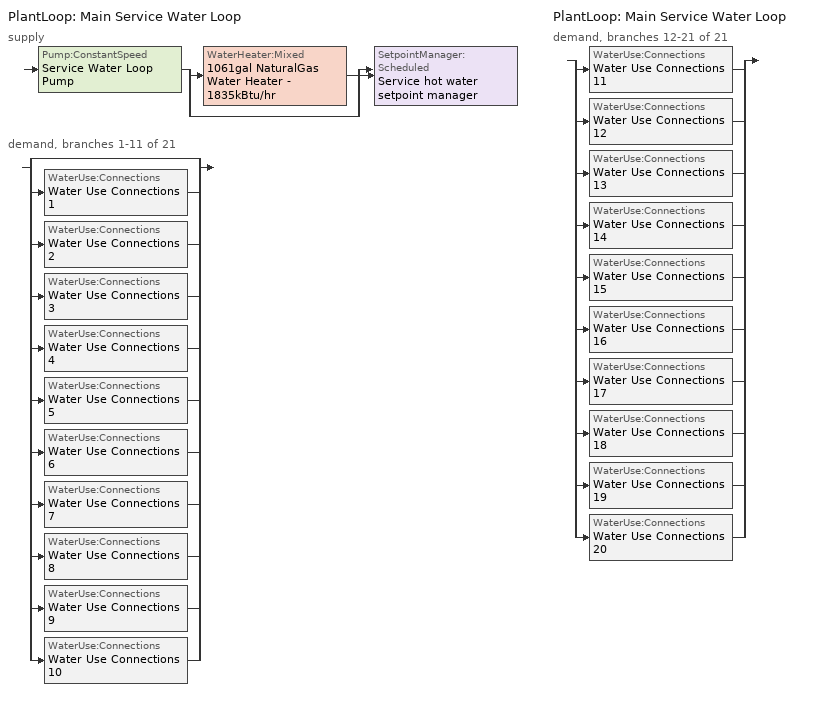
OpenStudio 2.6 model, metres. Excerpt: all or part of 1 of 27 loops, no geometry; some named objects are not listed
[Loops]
PlantLoop 'Main Service Water Loop'
 supply: Pump:ConstantSpeed 'Service Water Loop Pump' > split
  | WaterHeater:Mixed '1061gal NaturalGas Water Heater - 1835kBtu/hr'
  | bypass
  join > SetpointManager:Scheduled 'Service hot water setpoint manager'
 demand, branches 1-11 of 21: split
  | bypass
  | WaterUse:Connections 'Water Use Connections 1'
  | WaterUse:Connections 'Water Use Connections 2'
  | WaterUse:Connections 'Water Use Connections 3'
  | WaterUse:Connections 'Water Use Connections 4'
  | WaterUse:Connections 'Water Use Connections 5'
  | WaterUse:Connections 'Water Use Connections 6'
  | WaterUse:Connections 'Water Use Connections 7'
  | WaterUse:Connections 'Water Use Connections 8'
  | WaterUse:Connections 'Water Use Connections 9'
  | WaterUse:Connections 'Water Use Connections 10'
PlantLoop 'Main Service Water Loop'
 demand, branches 12-21 of 21: split
  | WaterUse:Connections 'Water Use Connections 11'
  | WaterUse:Connections 'Water Use Connections 12'
  | WaterUse:Connections 'Water Use Connections 13'
  | WaterUse:Connections 'Water Use Connections 14'
  | WaterUse:Connections 'Water Use Connections 15'
  | WaterUse:Connections 'Water Use Connections 16'
  | WaterUse:Connections 'Water Use Connections 17'
  | WaterUse:Connections 'Water Use Connections 18'
  | WaterUse:Connections 'Water Use Connections 19'
  | WaterUse:Connections 'Water Use Connections 20'
[PlantLoop]
Main Service Water Loop: Glycol Concentration=0; Maximum Loop Temperature {C}=60; Minimum Loop Temperature {C}=10; Plant Loop Volume {m3}=Autocalculate; Load Distribution Scheme=Optimal
[Sizing:Plant]
Main Service Water Loop: Loop Type=Heating; Design Loop Exit Temperature {C}=60; Loop Design Temperature Difference {deltaC}=5; Sizing Option=NonCoincident; Zone Timesteps in Averaging Window=1; Coincident Sizing Factor Mode=None
[SetpointManager:Scheduled]
Service hot water setpoint manager: Control Variable=Temperature; Schedule=Service Water Loop Temp - 140F
[Pump:ConstantSpeed]
Service Water Loop Pump: Rated Flow Rate {m3/s}=autosize; Rated Pump Head {Pa}=49063.1; Rated Power Consumption {W}=autosize; Motor Efficiency=0.9; Fraction of Motor Inefficiencies to Fluid Stream=0; Pump Control Type=Intermittent; Design Power Sizing Method=PowerPerFlowPerPressure; Design Electric Power per Unit Flow Rate {W/(m3/s)}=348701.1; Design Shaft Power per Unit Flow Rate per Unit Head {W-s/m3-Pa}=1.28205
[WaterHeater:Mixed]
1061gal NaturalGas Water Heater - 1835kBtu/hr: Tank Volume {m3}=4.01779; Setpoint Temperature Schedule=Service Water Loop Temp - 140F; Deadband Temperature Difference {deltaC}=2; Maximum Temperature Limit {C}=82.2222; Heater Control Type=Cycle; Heater Maximum Capacity {W}=537800; Heater Fuel Type=NaturalGas; Heater Thermal Efficiency=0.8; Off Cycle Parasitic Fuel Consumption Rate {W}=20; Off Cycle Parasitic Fuel Type=NaturalGas; Off Cycle Parasitic Heat Fraction to Tank=0.8; On Cycle Parasitic Fuel Type=NaturalGas; Ambient Temperature Indicator=Schedule; Ambient Temperature Schedule=Water Heater Ambient Temp Schedule - 70F; Off Cycle Loss Coefficient to Ambient Temperature {W/K}=6; On Cycle Loss Coefficient to Ambient Temperature {W/K}=6; Use Side Effectiveness=1; Source Side Effectiveness=1; Use Side Design Flow Rate {m3/s}=autosize; Source Side Design Flow Rate {m3/s}=autosize; Indirect Water Heating Recovery Time {hr}=1.5; Source Side Flow Control Mode=IndirectHeatPrimarySetpoint
[WaterUse:Connections]
Name | Water Use Equipment Name 1
Water Use Connections 1 | Wholebuilding-automotive facility Service Water Use 0.72gal/min
Water Use Connections 2 | Wholebuilding-convention centre Service Water Use 0.6gal/min
Water Use Connections 3 | Wholebuilding-courthouse Service Water Use 0.64gal/min
Water Use Connections 4 | Wholebuilding-dining - bar/lounge Service Water Use 2.45gal/min
Water Use Connections 5 | Wholebuilding-dining - cafeteria Service Water Use 1.84gal/min
Water Use Connections 6 | Wholebuilding-dining - family Service Water Use 1.84gal/min
Water Use Connections 7 | Wholebuilding-dormitory Service Water Use 2.66gal/min
Water Use Connections 8 | Wholebuilding-exercise centre Service Water Use 1.44gal/min
Water Use Connections 9 | Wholebuilding-fire station Service Water Use 2.56gal/min
Water Use Connections 10 | Wholebuilding-gymnasium Service Water Use 1.92gal/min
Water Use Connections 11 | Wholebuilding-health-care clinic Service Water Use 0.72gal/min
Water Use Connections 12 | Wholebuilding-hospital Service Water Use 0.72gal/min
Water Use Connections 13 | Wholebuilding-hotel Service Water Use 3.19gal/min
Water Use Connections 14 | Wholebuilding-library Service Water Use 0.72gal/min
Water Use Connections 15 | Wholebuilding-manufacturing facility Service Water Use 0.64gal/min
Water Use Connections 16 | Wholebuilding-motel Service Water Use 3.19gal/min
Water Use Connections 17 | Wholebuilding-motion picture theatre Service Water Use 0.6gal/min
Water Use Connections 18 | Wholebuilding-multi-unit residential Service Water Use 1.33gal/min
Water Use Connections 19 | Wholebuilding-museum Service Water Use 0.48gal/min
Water Use Connections 20 | Wholebuilding-office Service Water Use 0.77gal/min
[WaterUse:Equipment:Definition]
Name | Peak Flow Rate {m3/s} | Target Temperature Schedule | Sensible Fraction Schedule | Latent Fraction Schedule
Wholebuilding-automotive facility Service Water Use Def 0.72gal/min | 4.5351e-05 | Schedule Ruleset 5 | Schedule Ruleset 3 | Schedule Ruleset 4
Wholebuilding-convention centre Service Water Use Def 0.6gal/min | 3.7796e-05 | Schedule Ruleset 8 | Schedule Ruleset 6 | Schedule Ruleset 7
Wholebuilding-courthouse Service Water Use Def 0.64gal/min | 4.03214e-05 | Schedule Ruleset 11 | Schedule Ruleset 9 | Schedule Ruleset 10
Wholebuilding-dining - bar/lounge Service Water Use Def 2.45gal/min | 0.000154551 | Schedule Ruleset 14 | Schedule Ruleset 12 | Schedule Ruleset 13
Wholebuilding-dining - cafeteria Service Water Use Def 1.84gal/min | 0.000115913 | Schedule Ruleset 17 | Schedule Ruleset 15 | Schedule Ruleset 16
Wholebuilding-dining - family Service Water Use Def 1.84gal/min | 0.000115913 | Schedule Ruleset 20 | Schedule Ruleset 18 | Schedule Ruleset 19
Wholebuilding-dormitory Service Water Use Def 2.66gal/min | 0.00016797 | Schedule Ruleset 23 | Schedule Ruleset 21 | Schedule Ruleset 22
Wholebuilding-exercise centre Service Water Use Def 1.44gal/min | 9.07019e-05 | Schedule Ruleset 26 | Schedule Ruleset 24 | Schedule Ruleset 25
Wholebuilding-fire station Service Water Use Def 2.56gal/min | 0.000161264 | Schedule Ruleset 29 | Schedule Ruleset 27 | Schedule Ruleset 28
Wholebuilding-gymnasium Service Water Use Def 1.92gal/min | 0.000120936 | Schedule Ruleset 32 | Schedule Ruleset 30 | Schedule Ruleset 31
Wholebuilding-health-care clinic Service Water Use Def 0.72gal/min | 4.5351e-05 | Schedule Ruleset 35 | Schedule Ruleset 33 | Schedule Ruleset 34
Wholebuilding-hospital Service Water Use Def 0.72gal/min | 4.5351e-05 | Schedule Ruleset 38 | Schedule Ruleset 36 | Schedule Ruleset 37
Wholebuilding-hotel Service Water Use Def 3.19gal/min | 0.000201565 | Schedule Ruleset 41 | Schedule Ruleset 39 | Schedule Ruleset 40
Wholebuilding-library Service Water Use Def 0.72gal/min | 4.5351e-05 | Schedule Ruleset 44 | Schedule Ruleset 42 | Schedule Ruleset 43
Wholebuilding-manufacturing facility Service Water Use Def 0.64gal/min | 4.03214e-05 | Schedule Ruleset 47 | Schedule Ruleset 45 | Schedule Ruleset 46
Wholebuilding-motel Service Water Use Def 3.19gal/min | 0.000201565 | Schedule Ruleset 50 | Schedule Ruleset 48 | Schedule Ruleset 49
Wholebuilding-motion picture theatre Service Water Use Def 0.6gal/min | 3.7796e-05 | Schedule Ruleset 53 | Schedule Ruleset 51 | Schedule Ruleset 52
Wholebuilding-multi-unit residential Service Water Use Def 1.33gal/min | 8.39958e-05 | Schedule Ruleset 56 | Schedule Ruleset 54 | Schedule Ruleset 55
Wholebuilding-museum Service Water Use Def 0.48gal/min | 3.0241e-05 | Schedule Ruleset 59 | Schedule Ruleset 57 | Schedule Ruleset 58
Wholebuilding-office Service Water Use Def 0.77gal/min | 4.83857e-05 | Schedule Ruleset 62 | Schedule Ruleset 60 | Schedule Ruleset 61
[WaterUse:Equipment]
Name | Water Use Equipment Definition | Space | Flow Rate Fraction Schedule
Wholebuilding-automotive facility Service Water Use 0.72gal/min | Wholebuilding-automotive facility Service Water Use Def 0.72gal/min | WholeBuilding-Automotive facility | NECB-E-Service Water Heating
Wholebuilding-convention centre Service Water Use 0.6gal/min | Wholebuilding-convention centre Service Water Use Def 0.6gal/min | WholeBuilding-Convention centre | NECB-C-Service Water Heating
Wholebuilding-courthouse Service Water Use 0.64gal/min | Wholebuilding-courthouse Service Water Use Def 0.64gal/min | WholeBuilding-Courthouse | NECB-A-Service Water Heating
Wholebuilding-dining - bar/lounge Service Water Use 2.45gal/min | Wholebuilding-dining - bar/lounge Service Water Use Def 2.45gal/min | WholeBuilding-Dining - bar/lounge | NECB-B-Service Water Heating
Wholebuilding-dining - cafeteria Service Water Use 1.84gal/min | Wholebuilding-dining - cafeteria Service Water Use Def 1.84gal/min | WholeBuilding-Dining - cafeteria | NECB-B-Service Water Heating
Wholebuilding-dining - family Service Water Use 1.84gal/min | Wholebuilding-dining - family Service Water Use Def 1.84gal/min | WholeBuilding-Dining - family | NECB-B-Service Water Heating
Wholebuilding-dormitory Service Water Use 2.66gal/min | Wholebuilding-dormitory Service Water Use Def 2.66gal/min | WholeBuilding-Dormitory | NECB-G-Service Water Heating
Wholebuilding-exercise centre Service Water Use 1.44gal/min | Wholebuilding-exercise centre Service Water Use Def 1.44gal/min | WholeBuilding-Exercise centre | NECB-B-Service Water Heating
Wholebuilding-fire station Service Water Use 2.56gal/min | Wholebuilding-fire station Service Water Use Def 2.56gal/min | WholeBuilding-Fire station | NECB-F-Service Water Heating
Wholebuilding-gymnasium Service Water Use 1.92gal/min | Wholebuilding-gymnasium Service Water Use Def 1.92gal/min | WholeBuilding-Gymnasium | NECB-B-Service Water Heating
Wholebuilding-health-care clinic Service Water Use 0.72gal/min | Wholebuilding-health-care clinic Service Water Use Def 0.72gal/min | WholeBuilding-Health-care clinic | NECB-A-Service Water Heating
Wholebuilding-hospital Service Water Use 0.72gal/min | Wholebuilding-hospital Service Water Use Def 0.72gal/min | WholeBuilding-Hospital | NECB-H-Service Water Heating
Wholebuilding-hotel Service Water Use 3.19gal/min | Wholebuilding-hotel Service Water Use Def 3.19gal/min | WholeBuilding-Hotel | NECB-F-Service Water Heating
Wholebuilding-library Service Water Use 0.72gal/min | Wholebuilding-library Service Water Use Def 0.72gal/min | WholeBuilding-Library | NECB-C-Service Water Heating
Wholebuilding-manufacturing facility Service Water Use 0.64gal/min | Wholebuilding-manufacturing facility Service Water Use Def 0.64gal/min | WholeBuilding-Manufacturing facility | NECB-A-Service Water Heating
Wholebuilding-motel Service Water Use 3.19gal/min | Wholebuilding-motel Service Water Use Def 3.19gal/min | WholeBuilding-Motel | NECB-F-Service Water Heating
Wholebuilding-motion picture theatre Service Water Use 0.6gal/min | Wholebuilding-motion picture theatre Service Water Use Def 0.6gal/min | WholeBuilding-Motion picture theatre | NECB-C-Service Water Heating
Wholebuilding-multi-unit residential Service Water Use 1.33gal/min | Wholebuilding-multi-unit residential Service Water Use Def 1.33gal/min | WholeBuilding-Multi-unit residential | NECB-G-Service Water Heating
Wholebuilding-museum Service Water Use 0.48gal/min | Wholebuilding-museum Service Water Use Def 0.48gal/min | WholeBuilding-Museum | NECB-C-Service Water Heating
Wholebuilding-office Service Water Use 0.77gal/min | Wholebuilding-office Service Water Use Def 0.77gal/min | WholeBuilding-Office | NECB-A-Service Water Heating
[Schedule:Ruleset]
Name | Default Day Schedule
Service Water Loop Temp - 140F | Service Water Loop Temp - 140F Default
Water Heater Ambient Temp Schedule - 70F | Water Heater Ambient Temp Schedule - 70F Default
Schedule Ruleset 3 | Schedule Day 16
Schedule Ruleset 4 | Schedule Day 17
Schedule Ruleset 5 | Schedule Day 18
NECB-E-Service Water Heating | NECB-E-Service Water Heating Default
Schedule Ruleset 6 | Schedule Day 19
Schedule Ruleset 7 | Schedule Day 20
Schedule Ruleset 8 | Schedule Day 21
NECB-C-Service Water Heating | NECB-C-Service Water Heating Default
Schedule Ruleset 9 | Schedule Day 22
Schedule Ruleset 10 | Schedule Day 23
Schedule Ruleset 11 | Schedule Day 24
NECB-A-Service Water Heating | NECB-A-Service Water Heating Default
Schedule Ruleset 12 | Schedule Day 25
Schedule Ruleset 13 | Schedule Day 26
Schedule Ruleset 14 | Schedule Day 27
NECB-B-Service Water Heating | NECB-B-Service Water Heating Default
Schedule Ruleset 15 | Schedule Day 28
Schedule Ruleset 16 | Schedule Day 29
Schedule Ruleset 17 | Schedule Day 30
Schedule Ruleset 18 | Schedule Day 31
Schedule Ruleset 19 | Schedule Day 32
Schedule Ruleset 20 | Schedule Day 33
Schedule Ruleset 21 | Schedule Day 34
Schedule Ruleset 22 | Schedule Day 35
Schedule Ruleset 23 | Schedule Day 36
NECB-G-Service Water Heating | NECB-G-Service Water Heating Default
Schedule Ruleset 24 | Schedule Day 37
Schedule Ruleset 25 | Schedule Day 38
Schedule Ruleset 26 | Schedule Day 39
Schedule Ruleset 27 | Schedule Day 40
Schedule Ruleset 28 | Schedule Day 41
Schedule Ruleset 29 | Schedule Day 42
NECB-F-Service Water Heating | NECB-F-Service Water Heating Default
Schedule Ruleset 30 | Schedule Day 43
Schedule Ruleset 31 | Schedule Day 44
Schedule Ruleset 32 | Schedule Day 45
Schedule Ruleset 33 | Schedule Day 46
Schedule Ruleset 34 | Schedule Day 47
Schedule Ruleset 35 | Schedule Day 48
Schedule Ruleset 36 | Schedule Day 49
Schedule Ruleset 37 | Schedule Day 50
Schedule Ruleset 38 | Schedule Day 51
NECB-H-Service Water Heating | NECB-H-Service Water Heating Default
Schedule Ruleset 39 | Schedule Day 52
Schedule Ruleset 40 | Schedule Day 53
Schedule Ruleset 41 | Schedule Day 54
Schedule Ruleset 42 | Schedule Day 55
Schedule Ruleset 43 | Schedule Day 56
Schedule Ruleset 44 | Schedule Day 57
Schedule Ruleset 45 | Schedule Day 58
Schedule Ruleset 46 | Schedule Day 59
Schedule Ruleset 47 | Schedule Day 60
Schedule Ruleset 48 | Schedule Day 61
Schedule Ruleset 49 | Schedule Day 62
Schedule Ruleset 50 | Schedule Day 63
Schedule Ruleset 51 | Schedule Day 64
Schedule Ruleset 52 | Schedule Day 65
Schedule Ruleset 53 | Schedule Day 66
Schedule Ruleset 54 | Schedule Day 67
Schedule Ruleset 55 | Schedule Day 68
Schedule Ruleset 56 | Schedule Day 69
Schedule Ruleset 57 | Schedule Day 70
Schedule Ruleset 58 | Schedule Day 71
Schedule Ruleset 59 | Schedule Day 72
Schedule Ruleset 60 | Schedule Day 73
Schedule Ruleset 61 | Schedule Day 74
Schedule Ruleset 62 | Schedule Day 75
[Schedule:Day]
Service Water Loop Temp - 140F Default; Schedule Day 18; Schedule Day 21; Schedule Day 24; Schedule Day 27; Schedule Day 30; Schedule Day 33; Schedule Day 36; Schedule Day 39; Schedule Day 42; Schedule Day 45; Schedule Day 48; Schedule Day 51; Schedule Day 54; Schedule Day 57; Schedule Day 60; Schedule Day 63; Schedule Day 66; Schedule Day 69; Schedule Day 72; Schedule Day 75: 24, 0, 60
Water Heater Ambient Temp Schedule - 70F Default: 24, 0, 21.1111
Schedule Day 16; Schedule Day 19; Schedule Day 22; Schedule Day 25; Schedule Day 28; Schedule Day 31; Schedule Day 34; Schedule Day 37; Schedule Day 40; Schedule Day 43; Schedule Day 46; Schedule Day 49; Schedule Day 52; Schedule Day 55; Schedule Day 58; Schedule Day 61; Schedule Day 64; Schedule Day 67; Schedule Day 70; Schedule Day 73: 24, 0, 0.2
Schedule Day 17; NECB-E-Service Water Heating Sun|Hol Day; Schedule Day 20; Schedule Day 23; NECB-A-Service Water Heating Sat Day; NECB-A-Service Water Heating Sun|Hol Day; Schedule Day 26; Schedule Day 29; Schedule Day 32; Schedule Day 35; Schedule Day 38; Schedule Day 41; Schedule Day 44; Schedule Day 47; Schedule Day 50; Schedule Day 53; Schedule Day 56; Schedule Day 59; Schedule Day 62; Schedule Day 65; Schedule Day 68; Schedule Day 71; Schedule Day 74: 24, 0, 0.05
NECB-E-Service Water Heating Default; NECB-E-Service Water Heating Default|Wkdy Day: 8, 0, 0.05, 9, 0, 0.1, 10, 0, 0.4, 12, 0, 0.5, 13, 0, 0.7, 14, 0, 0.9, 15, 0, 0.8, 16, 0, 0.7, 17, 0, 0.8, 18, 0, 0.3, 24, 0, 0.05
NECB-E-Service Water Heating Sat Day: 10, 0, 0.05, 12, 0, 0.2, 13, 0, 0.4, 16, 0, 0.2, 24, 0, 0.05
NECB-C-Service Water Heating Default; NECB-C-Service Water Heating Default|Wkdy Day: 8, 0, 0.05, 9, 0, 0.1, 10, 0, 0.2, 11, 0, 0.3, 12, 0, 0.4, 16, 0, 0.8, 17, 0, 0.6, 18, 0, 0.4, 19, 0, 0.3, 21, 0, 0.2, 24, 0, 0.05
NECB-C-Service Water Heating Sat Day: 8, 0, 0.05, 9, 0, 0.1, 10, 0, 0.2, 11, 0, 0.3, 12, 0, 0.5, 16, 0, 0.9, 17, 0, 0.7, 18, 0, 0.5, 19, 0, 0.3, 21, 0, 0.2, 24, 0, 0.05
NECB-C-Service Water Heating Sun|Hol Day: 10, 0, 0.05, 11, 0, 0.1, 12, 0, 0.2, 13, 0, 0.4, 15, 0, 0.8, 16, 0, 0.6, 17, 0, 0.4, 18, 0, 0.3, 19, 0, 0.2, 24, 0, 0.05
NECB-A-Service Water Heating Default; NECB-A-Service Water Heating Default|Wkdy Day: 7, 0, 0.05, 8, 0, 0.1, 10, 0, 0.5, 16, 0, 0.9, 17, 0, 0.7, 18, 0, 0.5, 19, 0, 0.3, 22, 0, 0.2, 24, 0, 0.05
NECB-B-Service Water Heating Default; NECB-B-Service Water Heating Default|Wkdy Day: 1, 0, 0.6, 2, 0, 0.5, 9, 0, 0.05, 11, 0, 0.7, 12, 0, 0.4, 13, 0, 0.5, 15, 0, 0.6, 16, 0, 0.4, 18, 0, 0.3, 19, 0, 0.4, 20, 0, 0.5, 22, 0, 0.8, 24, 0, 0.9
NECB-B-Service Water Heating Sat Day: 1, 0, 0.7, 2, 0, 0.6, 9, 0, 0.05, 11, 0, 0.7, 12, 0, 0.4, 13, 0, 0.5, 15, 0, 0.6, 16, 0, 0.4, 18, 0, 0.3, 19, 0, 0.4, 20, 0, 0.5, 22, 0, 0.8, 24, 0, 0.9
NECB-B-Service Water Heating Sun|Hol Day: 1, 0, 0.5, 2, 0, 0.6, 9, 0, 0.05, 11, 0, 0.7, 12, 0, 0.4, 13, 0, 0.5, 15, 0, 0.6, 16, 0, 0.4, 18, 0, 0.3, 19, 0, 0.4, 20, 0, 0.5, 22, 0, 0.8, 24, 0, 0.5
NECB-G-Service Water Heating Default; NECB-G-Service Water Heating Default|Wkdy Day: 1, 0, 0.1, 6, 0, 0.05, 7, 0, 0.2, 8, 0, 0.8, 9, 0, 0.7, 10, 0, 0.5, 11, 0, 0.4, 14, 0, 0.2, 15, 0, 0.3, 17, 0, 0.5, 19, 0, 0.7, 21, 0, 0.4, 23, 0, 0.2, 24, 0, 0.1
NECB-G-Service Water Heating Sat Day: 1, 0, 0.1, 7, 0, 0.05, 8, 0, 0.2, 11, 0, 0.5, 15, 0, 0.3, 16, 0, 0.7, 17, 0, 0.9, 19, 0, 0.7, 20, 0, 0.6, 21, 0, 0.5, 22, 0, 0.4, 23, 0, 0.3, 24, 0, 0.2
NECB-G-Service Water Heating Sun|Hol Day: 1, 0, 0.1, 8, 0, 0.05, 9, 0, 0.2, 11, 0, 0.3, 13, 0, 0.2, 14, 0, 0.3, 15, 0, 0.4, 16, 0, 0.5, 17, 0, 0.6, 18, 0, 0.7, 19, 0, 0.4, 20, 0, 0.3, 24, 0, 0.2
NECB-F-Service Water Heating Default; NECB-F-Service Water Heating Default|Wkdy Day: 1, 0, 0.5, 2, 0, 0.3, 3, 0, 0.2, 5, 0, 0.1, 6, 0, 0.2, 7, 0, 0.4, 8, 0, 0.6, 9, 0, 0.9, 10, 0, 0.7, 12, 0, 0.5, 13, 0, 0.4, 14, 0, 0.5, 15, 0, 0.4, 19, 0, 0.3, 20, 0, 0.5, 24, 0, 0.7
NECB-F-Service Water Heating Sat Day: 1, 0, 0.5, 2, 0, 0.3, 3, 0, 0.2, 5, 0, 0.1, 6, 0, 0.2, 7, 0, 0.4, 8, 0, 0.5, 9, 0, 0.8, 10, 0, 0.6, 15, 0, 0.5, 16, 0, 0.4, 19, 0, 0.3, 20, 0, 0.5, 24, 0, 0.7
NECB-F-Service Water Heating Sun|Hol Day: 1, 0, 0.5, 2, 0, 0.3, 3, 0, 0.2, 5, 0, 0.1, 6, 0, 0.2, 8, 0, 0.4, 9, 0, 0.6, 10, 0, 0.9, 11, 0, 0.7, 14, 0, 0.5, 15, 0, 0.4, 19, 0, 0.3, 20, 0, 0.4, 24, 0, 0.6
NECB-H-Service Water Heating Default; NECB-H-Service Water Heating Default|Wkdy Day; NECB-H-Service Water Heating Sat Day; NECB-H-Service Water Heating Sun|Hol Day: 24, 0, 0.9
[Schedule:Rule] Date Specification Type=DateRange; Start Month=1; Start Day=1; End Month=12; End Day=31
Name | Schedule Ruleset | Rule Order | Day Schedule | Apply Monday | Apply Tuesday | Apply Wednesday | Apply Thursday | Apply Friday | Apply Saturday | Apply Sunday
Schedule Rule 107 | NECB-E-Service Water Heating | 2 | NECB-E-Service Water Heating Default|Wkdy Day | Yes | Yes | Yes | Yes | Yes
Schedule Rule 108 | NECB-E-Service Water Heating | 1 | NECB-E-Service Water Heating Sat Day |  |  |  |  |  | Yes
Schedule Rule 109 | NECB-E-Service Water Heating | 0 | NECB-E-Service Water Heating Sun|Hol Day |  |  |  |  |  |  | Yes
Schedule Rule 110 | NECB-C-Service Water Heating | 2 | NECB-C-Service Water Heating Default|Wkdy Day | Yes | Yes | Yes | Yes | Yes
Schedule Rule 111 | NECB-C-Service Water Heating | 1 | NECB-C-Service Water Heating Sat Day |  |  |  |  |  | Yes
Schedule Rule 112 | NECB-C-Service Water Heating | 0 | NECB-C-Service Water Heating Sun|Hol Day |  |  |  |  |  |  | Yes
Schedule Rule 113 | NECB-A-Service Water Heating | 2 | NECB-A-Service Water Heating Default|Wkdy Day | Yes | Yes | Yes | Yes | Yes
Schedule Rule 114 | NECB-A-Service Water Heating | 1 | NECB-A-Service Water Heating Sat Day |  |  |  |  |  | Yes
Schedule Rule 115 | NECB-A-Service Water Heating | 0 | NECB-A-Service Water Heating Sun|Hol Day |  |  |  |  |  |  | Yes
Schedule Rule 116 | NECB-B-Service Water Heating | 2 | NECB-B-Service Water Heating Default|Wkdy Day | Yes | Yes | Yes | Yes | Yes
Schedule Rule 117 | NECB-B-Service Water Heating | 1 | NECB-B-Service Water Heating Sat Day |  |  |  |  |  | Yes
Schedule Rule 118 | NECB-B-Service Water Heating | 0 | NECB-B-Service Water Heating Sun|Hol Day |  |  |  |  |  |  | Yes
Schedule Rule 119 | NECB-G-Service Water Heating | 2 | NECB-G-Service Water Heating Default|Wkdy Day | Yes | Yes | Yes | Yes | Yes
Schedule Rule 120 | NECB-G-Service Water Heating | 1 | NECB-G-Service Water Heating Sat Day |  |  |  |  |  | Yes
Schedule Rule 121 | NECB-G-Service Water Heating | 0 | NECB-G-Service Water Heating Sun|Hol Day |  |  |  |  |  |  | Yes
Schedule Rule 122 | NECB-F-Service Water Heating | 2 | NECB-F-Service Water Heating Default|Wkdy Day | Yes | Yes | Yes | Yes | Yes
Schedule Rule 123 | NECB-F-Service Water Heating | 1 | NECB-F-Service Water Heating Sat Day |  |  |  |  |  | Yes
Schedule Rule 124 | NECB-F-Service Water Heating | 0 | NECB-F-Service Water Heating Sun|Hol Day |  |  |  |  |  |  | Yes
Schedule Rule 125 | NECB-H-Service Water Heating | 2 | NECB-H-Service Water Heating Default|Wkdy Day | Yes | Yes | Yes | Yes | Yes
Schedule Rule 126 | NECB-H-Service Water Heating | 1 | NECB-H-Service Water Heating Sat Day |  |  |  |  |  | Yes
Schedule Rule 127 | NECB-H-Service Water Heating | 0 | NECB-H-Service Water Heating Sun|Hol Day |  |  |  |  |  |  | Yes
